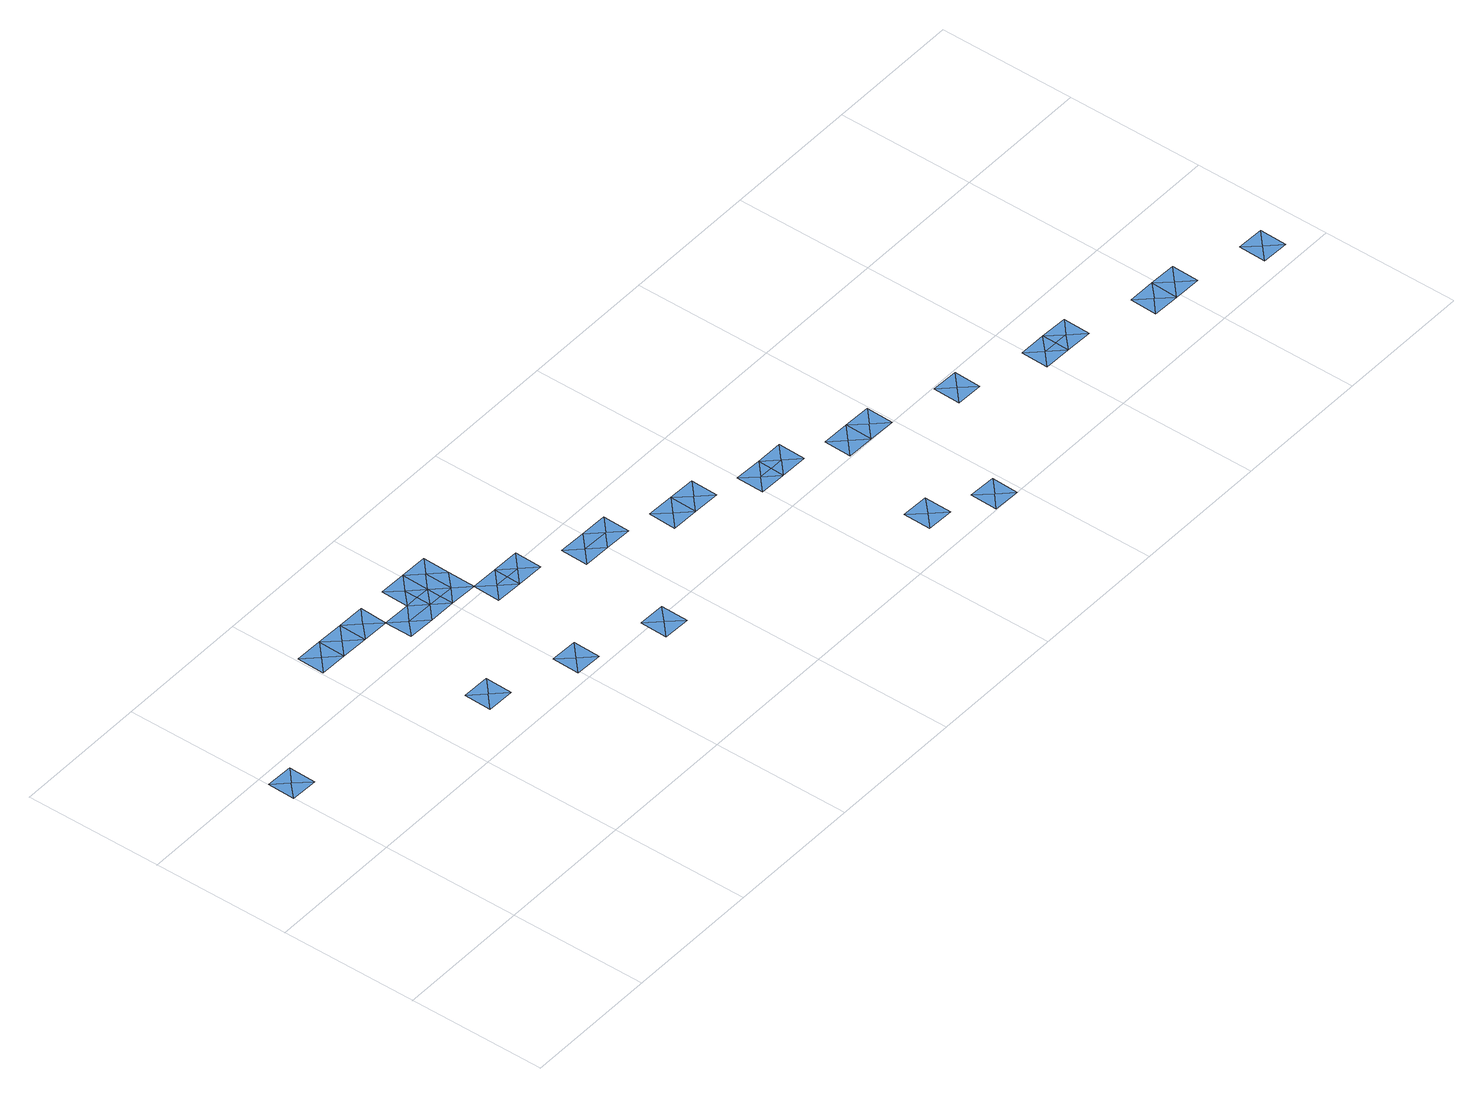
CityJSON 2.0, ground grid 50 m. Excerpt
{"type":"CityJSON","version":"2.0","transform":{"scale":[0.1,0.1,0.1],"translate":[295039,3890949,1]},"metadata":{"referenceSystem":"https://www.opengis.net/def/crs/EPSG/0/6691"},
"CityObjects":{
"waterbody1":{"type":"WaterBody","attributes":{"name":"静岡県第4次地震被害想定（元禄型関東地震）","種類":"3","津波浸水想定.浸水ランクフィールド":"Tsunami_rank.xml","津波浸水想定.浸水ランク":"1","class":"1140"},"geometry":[{"type":"MultiSurface","lod":"1","boundaries":[[[0,1,2]],[[3,4,2]],[[1,3,2]],[[4,0,2]]]}]},
"waterbody2":{"type":"WaterBody","attributes":{"name":"静岡県第4次地震被害想定（元禄型関東地震）","種類":"3","津波浸水想定.浸水ランクフィールド":"Tsunami_rank.xml","津波浸水想定.浸水ランク":"1","class":"1140"},"geometry":[{"type":"MultiSurface","lod":"1","boundaries":[[[5,6,7]],[[8,7,6]],[[8,6,9]],[[9,6,5]]]}]},
"waterbody3":{"type":"WaterBody","attributes":{"name":"静岡県第4次地震被害想定（元禄型関東地震）","種類":"3","津波浸水想定.浸水ランクフィールド":"Tsunami_rank.xml","津波浸水想定.浸水ランク":"2","class":"1140"},"geometry":[{"type":"MultiSurface","lod":"1","boundaries":[[[10,11,12]],[[13,14,15]],[[14,16,15]],[[17,11,10]],[[18,11,17]],[[18,15,16]],[[11,19,12]],[[10,13,17]],[[18,17,13]],[[13,15,18]],[[20,12,19]],[[10,12,20]]]}]},
"waterbody4":{"type":"WaterBody","attributes":{"name":"静岡県第4次地震被害想定（元禄型関東地震）","種類":"3","津波浸水想定.浸水ランクフィールド":"Tsunami_rank.xml","津波浸水想定.浸水ランク":"1","class":"1140"},"geometry":[{"type":"MultiSurface","lod":"1","boundaries":[[[21,22,23]],[[22,24,23]],[[25,21,23]],[[24,25,23]]]}]},
"waterbody5":{"type":"WaterBody","attributes":{"name":"静岡県第4次地震被害想定（元禄型関東地震）","種類":"3","津波浸水想定.浸水ランクフィールド":"Tsunami_rank.xml","津波浸水想定.浸水ランク":"2","class":"1140"},"geometry":[{"type":"MultiSurface","lod":"1","boundaries":[[[19,26,27]],[[28,29,30]],[[19,27,31]],[[28,32,29]],[[30,29,33]],[[33,29,34]],[[31,27,29]],[[32,31,29]],[[34,29,27]],[[26,34,27]]]}]},
"waterbody6":{"type":"WaterBody","attributes":{"name":"静岡県第4次地震被害想定（元禄型関東地震）","種類":"3","津波浸水想定.浸水ランクフィールド":"Tsunami_rank.xml","津波浸水想定.浸水ランク":"1","class":"1140"},"geometry":[{"type":"MultiSurface","lod":"1","boundaries":[[[35,31,36]],[[37,35,36]],[[37,36,28]],[[32,28,36]],[[28,30,38]],[[33,39,38]],[[30,33,38]],[[40,37,41]],[[39,42,38]],[[42,40,41]],[[41,28,38]],[[31,32,36]],[[38,42,41]],[[28,41,37]]]}]},
"waterbody7":{"type":"WaterBody","attributes":{"name":"静岡県第4次地震被害想定（元禄型関東地震）","種類":"3","津波浸水想定.浸水ランクフィールド":"Tsunami_rank.xml","津波浸水想定.浸水ランク":"2","class":"1140"},"geometry":[{"type":"MultiSurface","lod":"1","boundaries":[[[39,43,44]],[[45,43,39]],[[45,46,43]],[[43,46,47]],[[47,44,43]]]}]},
"waterbody8":{"type":"WaterBody","attributes":{"name":"静岡県第4次地震被害想定（元禄型関東地震）","種類":"3","津波浸水想定.浸水ランクフィールド":"Tsunami_rank.xml","津波浸水想定.浸水ランク":"1","class":"1140"},"geometry":[{"type":"MultiSurface","lod":"1","boundaries":[[[48,49,50]],[[48,51,49]],[[49,52,50]],[[49,51,52]]]}]},
"waterbody9":{"type":"WaterBody","attributes":{"name":"静岡県第4次地震被害想定（元禄型関東地震）","種類":"3","津波浸水想定.浸水ランクフィールド":"Tsunami_rank.xml","津波浸水想定.浸水ランク":"1","class":"1140"},"geometry":[{"type":"MultiSurface","lod":"1","boundaries":[[[53,54,55]],[[44,55,54]],[[47,55,44]],[[46,53,55]],[[47,46,55]]]}]},
"waterbody10":{"type":"WaterBody","attributes":{"name":"静岡県第4次地震被害想定（元禄型関東地震）","種類":"3","津波浸水想定.浸水ランクフィールド":"Tsunami_rank.xml","津波浸水想定.浸水ランク":"1","class":"1140"},"geometry":[{"type":"MultiSurface","lod":"1","boundaries":[[[56,57,58]],[[59,60,61]],[[56,58,60]],[[62,59,61]],[[61,63,62]],[[60,58,61]],[[61,58,63]],[[63,58,57]]]}]},
"waterbody11":{"type":"WaterBody","attributes":{"name":"静岡県第4次地震被害想定（元禄型関東地震）","種類":"3","津波浸水想定.浸水ランクフィールド":"Tsunami_rank.xml","津波浸水想定.浸水ランク":"2","class":"1140"},"geometry":[{"type":"MultiSurface","lod":"1","boundaries":[[[64,65,66]],[[64,66,67]],[[67,66,68]],[[68,66,65]]]}]},
"waterbody12":{"type":"WaterBody","attributes":{"name":"静岡県第4次地震被害想定（元禄型関東地震）","種類":"3","津波浸水想定.浸水ランクフィールド":"Tsunami_rank.xml","津波浸水想定.浸水ランク":"1","class":"1140"},"geometry":[{"type":"MultiSurface","lod":"1","boundaries":[[[69,68,70]],[[71,67,69]],[[69,70,71]],[[67,68,69]]]}]},
"waterbody13":{"type":"WaterBody","attributes":{"name":"静岡県第4次地震被害想定（元禄型関東地震）","種類":"3","津波浸水想定.浸水ランクフィールド":"Tsunami_rank.xml","津波浸水想定.浸水ランク":"2","class":"1140"},"geometry":[{"type":"MultiSurface","lod":"1","boundaries":[[[72,73,74]],[[75,76,74]],[[73,77,74]],[[72,74,76]],[[74,77,75]]]}]},
"waterbody14":{"type":"WaterBody","attributes":{"name":"静岡県第4次地震被害想定（元禄型関東地震）","種類":"3","津波浸水想定.浸水ランクフィールド":"Tsunami_rank.xml","津波浸水想定.浸水ランク":"1","class":"1140"},"geometry":[{"type":"MultiSurface","lod":"1","boundaries":[[[78,79,80]],[[80,81,78]],[[82,79,78]],[[82,78,81]]]}]},
"waterbody15":{"type":"WaterBody","attributes":{"name":"静岡県第4次地震被害想定（元禄型関東地震）","種類":"3","津波浸水想定.浸水ランクフィールド":"Tsunami_rank.xml","津波浸水想定.浸水ランク":"1","class":"1140"},"geometry":[{"type":"MultiSurface","lod":"1","boundaries":[[[77,83,75]],[[83,84,85]],[[85,75,83]],[[77,73,83]],[[73,84,83]]]}]},
"waterbody16":{"type":"WaterBody","attributes":{"name":"静岡県第4次地震被害想定（元禄型関東地震）","種類":"3","津波浸水想定.浸水ランクフィールド":"Tsunami_rank.xml","津波浸水想定.浸水ランク":"1","class":"1140"},"geometry":[{"type":"MultiSurface","lod":"1","boundaries":[[[86,87,88]],[[89,86,88]],[[89,88,90]],[[90,88,87]]]}]},
"waterbody17":{"type":"WaterBody","attributes":{"name":"静岡県第4次地震被害想定（元禄型関東地震）","種類":"3","津波浸水想定.浸水ランクフィールド":"Tsunami_rank.xml","津波浸水想定.浸水ランク":"2","class":"1140"},"geometry":[{"type":"MultiSurface","lod":"1","boundaries":[[[91,92,93]],[[92,94,93]],[[95,91,93]],[[94,95,93]]]}]},
"waterbody18":{"type":"WaterBody","attributes":{"name":"静岡県第4次地震被害想定（元禄型関東地震）","種類":"3","津波浸水想定.浸水ランクフィールド":"Tsunami_rank.xml","津波浸水想定.浸水ランク":"1","class":"1140"},"geometry":[{"type":"MultiSurface","lod":"1","boundaries":[[[96,92,97]],[[97,98,96]],[[91,98,97]],[[91,97,92]]]}]},
"waterbody19":{"type":"WaterBody","attributes":{"name":"静岡県第4次地震被害想定（元禄型関東地震）","種類":"3","津波浸水想定.浸水ランクフィールド":"Tsunami_rank.xml","津波浸水想定.浸水ランク":"1","class":"1140"},"geometry":[{"type":"MultiSurface","lod":"1","boundaries":[[[99,100,101]],[[102,99,101]],[[102,103,99]],[[103,100,99]]]}]},
"waterbody20":{"type":"WaterBody","attributes":{"name":"静岡県第4次地震被害想定（元禄型関東地震）","種類":"3","津波浸水想定.浸水ランクフィールド":"Tsunami_rank.xml","津波浸水想定.浸水ランク":"2","class":"1140"},"geometry":[{"type":"MultiSurface","lod":"1","boundaries":[[[104,105,106]],[[107,106,108]],[[104,106,107]],[[109,108,106]],[[105,109,106]]]}]},
"waterbody21":{"type":"WaterBody","attributes":{"name":"静岡県第4次地震被害想定（元禄型関東地震）","種類":"3","津波浸水想定.浸水ランクフィールド":"Tsunami_rank.xml","津波浸水想定.浸水ランク":"1","class":"1140"},"geometry":[{"type":"MultiSurface","lod":"1","boundaries":[[[104,107,110]],[[110,107,111]],[[105,104,110]],[[110,112,105]],[[112,110,111]]]}]},
"waterbody22":{"type":"WaterBody","attributes":{"name":"静岡県第4次地震被害想定（元禄型関東地震）","種類":"3","津波浸水想定.浸水ランクフィールド":"Tsunami_rank.xml","津波浸水想定.浸水ランク":"2","class":"1140"},"geometry":[{"type":"MultiSurface","lod":"1","boundaries":[[[113,114,115]],[[116,113,115]],[[117,116,115]],[[114,117,115]]]}]},
"waterbody23":{"type":"WaterBody","attributes":{"name":"静岡県第4次地震被害想定（元禄型関東地震）","種類":"3","津波浸水想定.浸水ランクフィールド":"Tsunami_rank.xml","津波浸水想定.浸水ランク":"1","class":"1140"},"geometry":[{"type":"MultiSurface","lod":"1","boundaries":[[[118,119,120]],[[118,120,114]],[[117,114,120]],[[119,117,120]]]}]},
"waterbody24":{"type":"WaterBody","attributes":{"name":"静岡県第4次地震被害想定（元禄型関東地震）","種類":"3","津波浸水想定.浸水ランクフィールド":"Tsunami_rank.xml","津波浸水想定.浸水ランク":"1","class":"1140"},"geometry":[{"type":"MultiSurface","lod":"1","boundaries":[[[121,122,123]],[[121,124,122]],[[121,123,125]],[[121,125,124]]]}]}
},
"vertices":[
[103,960,3],[3,963,3],[52,912,3],[1,863,3],[101,860,3],
[796,643,3],[747,694,3],[696,645,3],[698,745,3],[798,743,3],
[711,1245,3],[708,1145,3],[759,1194,3],[611,1248,3],[511,1250,3],[559,1199,3],[508,1150,3],[659,1196,3],[608,1148,3],[808,1143,3],[811,1243,3],
[993,538,3],[1093,535,3],[1044,586,3],[1096,635,3],[996,638,3],
[806,1043,3],[857,1092,3],[1008,1138,3],[957,1089,3],[1007,1088,3],[908,1140,3],[958,1139,3],[1006,1038,3],[906,1040,3],
[911,1240,3],[959,1189,3],[1011,1238,3],[1057,1086,3],[1106,1035,3],[1111,1235,3],[1059,1186,3],[1108,1135,3],
[1154,984,3],[1206,1033,3],[1103,935,3],[1203,933,3],[1204,983,3],
[1391,428,3],[1342,479,3],[1291,430,3],[1393,528,3],[1293,530,3],
[1303,930,3],[1306,1030,3],[1254,981,3],
[1403,928,3],[1401,828,3],[1452,876,3],[1603,923,3],[1503,925,3],[1552,874,3],[1601,823,3],[1501,825,3],
[1701,820,3],[1698,720,3],[1749,769,3],[1801,818,3],[1798,718,3],
[1849,766,3],[1898,715,3],[1901,815,3],
[1996,613,3],[2095,610,3],[2047,661,3],[2098,710,3],[1998,713,3],[2097,660,3],
[2234,156,3],[2285,205,3],[2185,208,3],[2183,108,3],[2283,105,3],
[2147,659,3],[2196,608,3],[2198,708,3],
[2483,100,3],[2383,103,3],[2432,51,3],[2480,0,3],[2380,3,3],
[2393,503,3],[2395,603,3],[2344,554,3],[2295,605,3],[2293,505,3],
[2495,600,3],[2444,551,3],[2493,500,3],
[2742,444,3],[2690,395,3],[2790,393,3],[2793,493,3],[2693,495,3],
[3089,335,3],[3090,385,3],[3039,336,3],[3088,285,3],[2988,287,3],[2990,387,3],
[3139,334,3],[3188,282,3],[3190,382,3],
[3385,177,3],[3485,175,3],[3437,226,3],[3388,277,3],[3488,275,3],
[3585,172,3],[3588,272,3],[3537,224,3],
[3834,116,3],[3883,65,3],[3885,165,3],[3783,67,3],[3785,167,3]
]}
